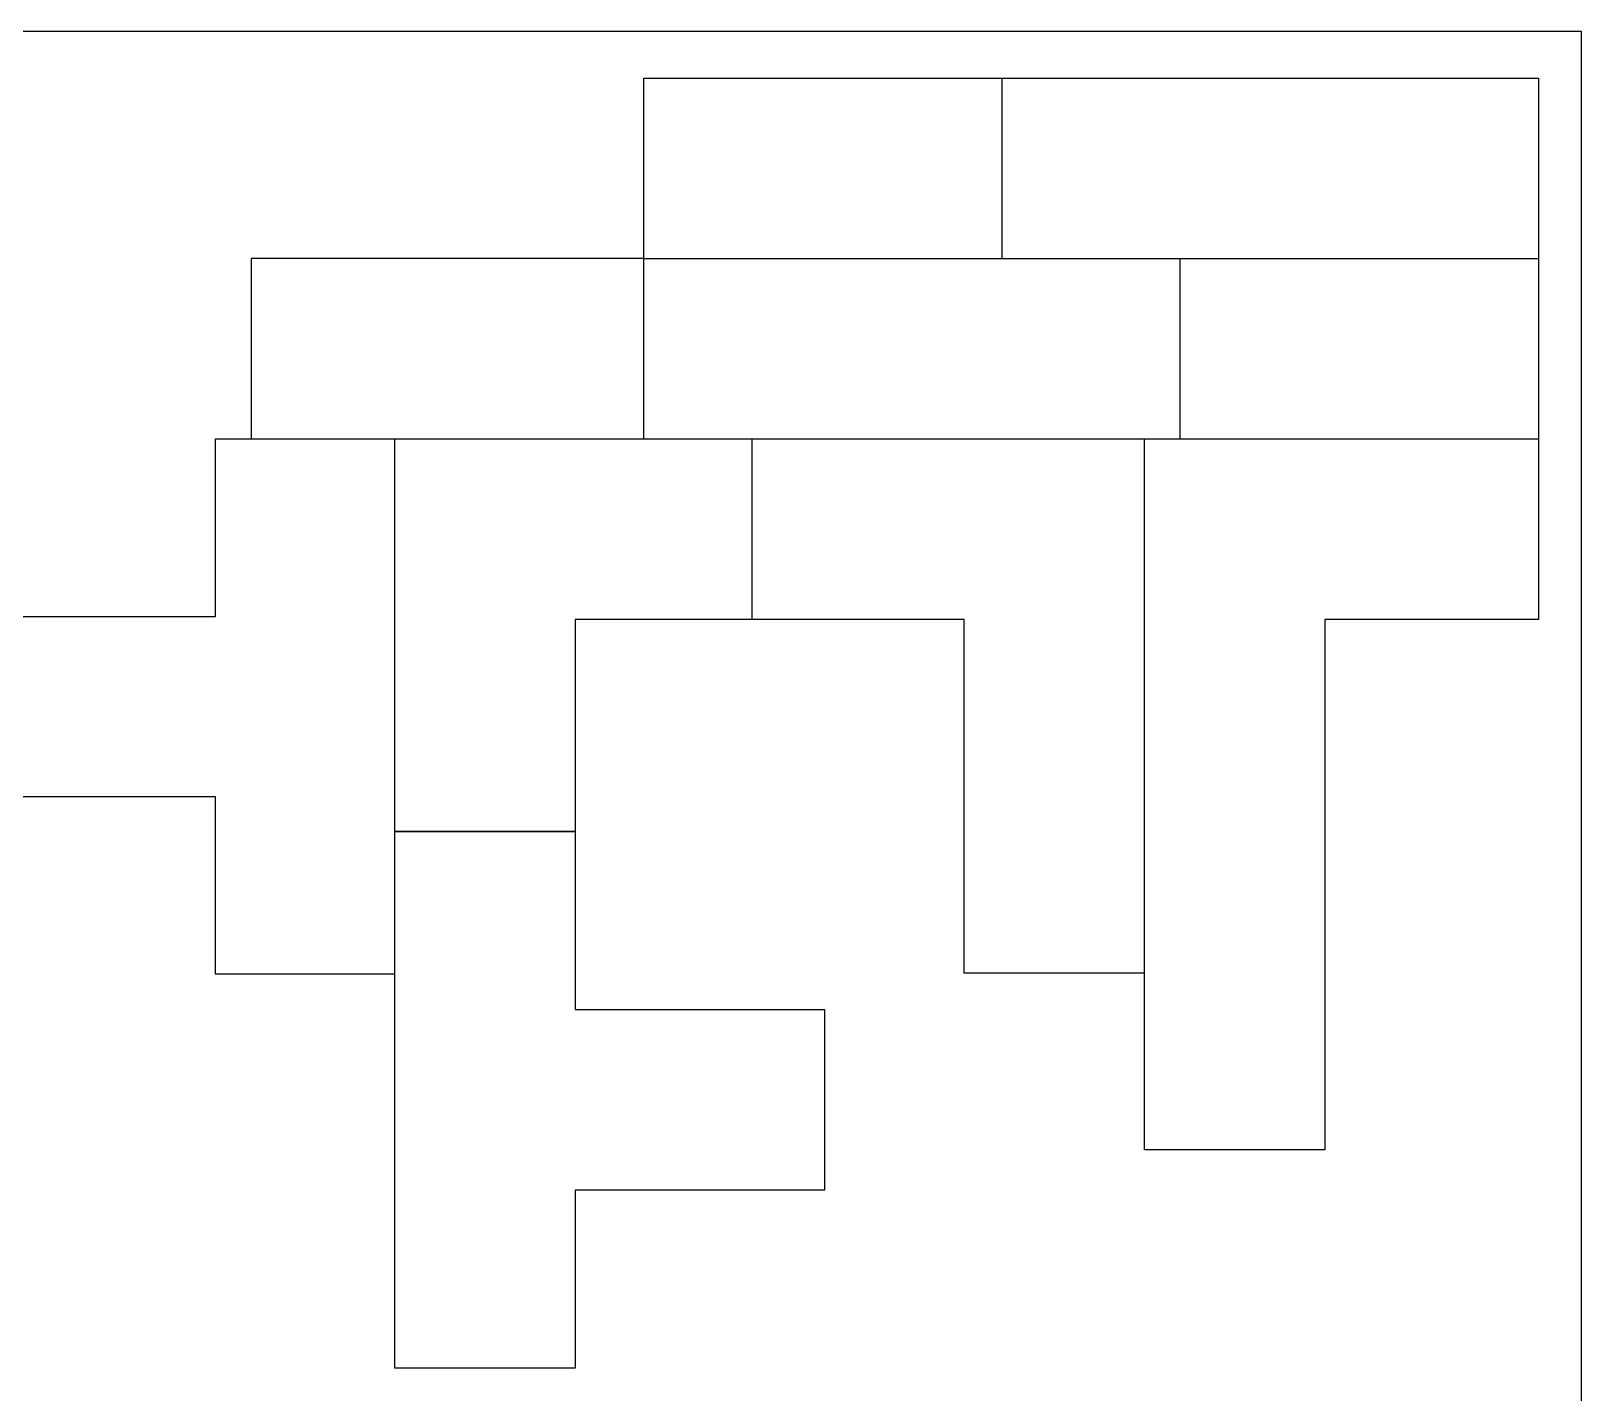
# Model space of a CAD drawing. Header units: centimetres. Extents: x 87 to 195, y 102 to 162.
# Drawn here: x 158.07 to 195.4, y 129.19 to 161.98 of the extents above; entities that cross this region are included whole.
import ezdxf

# ---------------------------------------------------------------- set-up
doc = ezdxf.new("R2010")
doc.units = ezdxf.units.CM
doc.layers.add('modulos alternativos', color=10, linetype='Continuous')

msp = doc.modelspace()

# ---------------------------------------------------------------- linework, layer by layer
for p, q in [((172.831, 160.845), (194.373, 160.845)), ((172.831, 152.159), (172.831, 160.845)), ((181.459, 156.502), (181.459, 160.845)), ((194.373, 160.845), (194.373, 152.159)), ((172.831, 156.502), (163.379, 156.502)), ((163.379, 156.502), (163.379, 152.159)), ((172.831, 156.502), (194.373, 156.502)), ((172.831, 152.159), (172.831, 156.502)), ((185.745, 152.159), (185.745, 156.502)), ((162.521, 147.888), (162.521, 152.159)), ((162.521, 152.159), (166.835, 152.159)), ((163.379, 152.159), (194.373, 152.159)), ((166.835, 142.707), (166.835, 152.159)), ((166.835, 129.793), (166.835, 152.159)), ((175.436, 147.816), (175.436, 152.159)), ((184.888, 135.043), (184.888, 152.159)), ((194.373, 152.159), (194.373, 147.816)), ((156.564, 147.888), (162.521, 147.888)), ((180.545, 147.816), (171.178, 147.816)), ((171.178, 147.816), (171.178, 142.707)), ((180.545, 139.301), (180.545, 147.816)), ((194.373, 147.816), (189.231, 147.816)), ((189.231, 147.816), (189.231, 135.043)), ((162.521, 143.545), (156.564, 143.545)), ((162.521, 139.273), (162.521, 143.545)), ((166.835, 142.707), (171.178, 142.707)), ((171.178, 142.707), (166.835, 142.707)), ((171.178, 142.707), (171.178, 138.421)), ((166.835, 139.273), (162.521, 139.273)), ((184.888, 139.301), (180.545, 139.301)), ((171.178, 138.421), (177.178, 138.421)), ((177.178, 138.421), (177.178, 134.078)), ((189.231, 135.043), (184.888, 135.043)), ((177.178, 134.078), (171.178, 134.078)), ((171.178, 134.078), (171.178, 129.793)), ((171.178, 129.793), (166.835, 129.793))]:
    msp.add_line(p, q)
at = {"layer": 'modulos alternativos'}
for p, q in [((105.397, 161.978), (195.397, 161.978)), ((195.397, 161.978), (195.397, 101.978))]:
    msp.add_line(p, q, dxfattribs=at)

doc.saveas('drawing.dxf')
